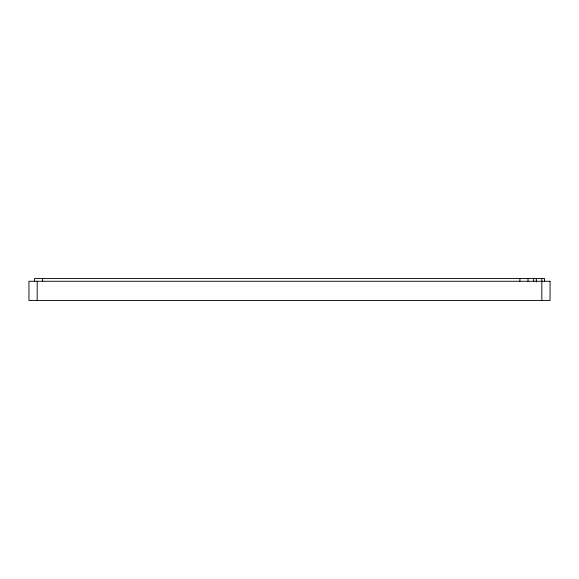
<?xml version="1.0" encoding="UTF-8"?>
<svg xmlns="http://www.w3.org/2000/svg" width="579" height="579" viewBox="0 0 579 579"><rect width="100%" height="100%" fill="white"/><g stroke="black" fill="none" stroke-linecap="round" stroke-linejoin="round"><path stroke-width="0.87" d="M544.564 281.271L544.564 278.528L34.436 278.528L34.436 281.271M541.821 278.528L541.821 300.472M536.335 278.528L536.335 281.995M533.693 278.528L533.693 281.271M528.012 278.528L528.012 281.271M519.884 278.528L519.884 281.271M42.665 278.528L42.665 281.271M37.179 281.271L37.179 300.472M550.05 281.271L28.95 281.271L28.95 300.472L550.05 300.472L550.05 281.271"/></g></svg>
